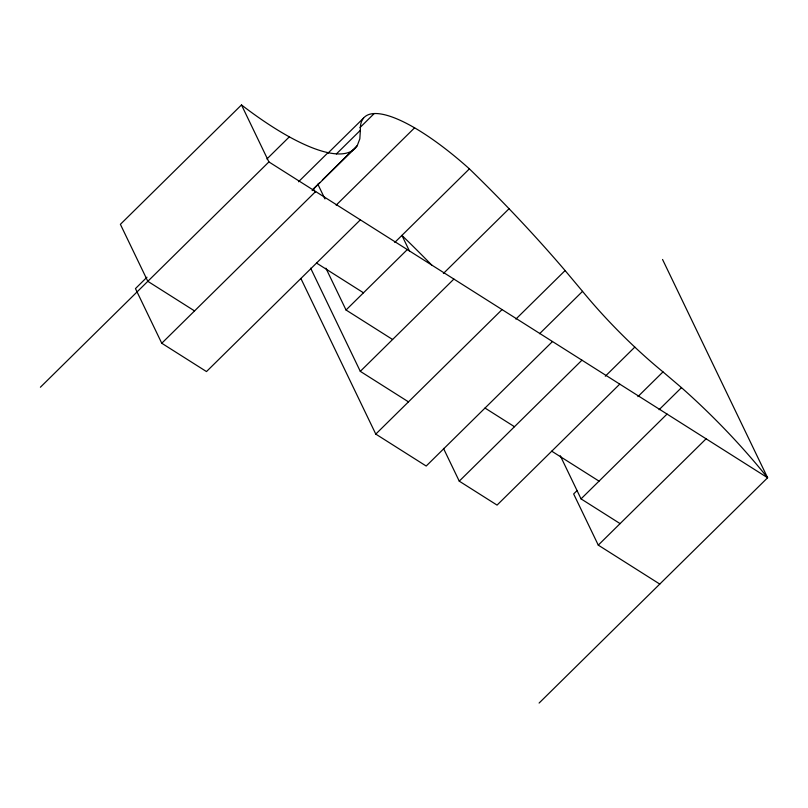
<?xml version="1.0" encoding="UTF-8"?>
<svg xmlns="http://www.w3.org/2000/svg" width="808" height="808" viewBox="0 0 808 808"><rect width="100%" height="100%" fill="white"/><g stroke="black" fill="none" stroke-linecap="round" stroke-linejoin="round"><path stroke-width="1.21" d="M539.098 703.061L767.6 477.76A213.918 60.267 45.4 0 0 681.477 387.638L662.994 371.892A172.75 48.672 45.4 0 1 582.538 291.355L565.105 270.559A428.018 120.594 45.4 0 0 469.397 168.862A140.4 39.562 45.4 0 0 360.368 130.3L359.823 138.865L357.267 145.581L322.382 179.982M357.267 145.581A197.93 55.772 45.4 0 1 241.481 104.939L120.392 224.331L147.814 281.315L194.556 310.918M146.975 277.225L135.461 288.587L161.762 343.249L206.484 371.569L360.358 219.847M266.913 158.974L289.335 136.855M40.4 387.224L268.902 161.923L241.481 104.939M298.516 181.77L328.028 152.662M327.977 153.167L363.499 118.14M360.004 127.553L374.215 113.544M336.381 153.944L360.368 130.3M312.151 190.617A197.93 55.772 45.4 0 0 313.443 188.799L319.705 182.628M312.484 190.072L352.732 150.379M161.762 343.249L315.645 191.526M336.148 205.151L414.585 127.816M394.789 242.42L469.397 168.862M392.597 339.501L346.036 310.009L407.313 249.581M443.37 273.508L509.06 208.727M408.474 401.859L360.297 371.347L453.884 279.073M552.49 341.521L426.2 466.034L375.781 434.098L502.061 309.585M515.888 319.089L565.105 270.559M539.582 333.714L582.538 291.355M619.756 384.123L497.061 505.101L459.257 481.154L581.952 360.186M605.293 376.225L634.815 347.107M637.906 396.627L662.994 371.892M577.134 490.517L573.65 493.961L598.274 545.127L659.772 584.073M659.075 409.717L681.477 387.638M620.1 523.614L581.043 498.879L667.044 414.07M598.274 545.127L706.101 438.805M268.902 161.923L767.6 477.76L662.55 259.469M316.534 263.055L363.489 292.799M485.012 408.05L514.474 426.715M551.743 451.187L599.031 481.134M560.287 455.752L581.043 498.879M409.575 251.298L401.919 235.391A428.018 120.594 45.4 0 1 431.805 265.155M317.837 184.173L324.937 198.909M443.481 448.379L459.257 481.154M313.443 188.799L315.07 192.193M325.907 268.185L346.036 310.009M310.646 268.175L360.297 371.347M300.879 278.467L375.781 434.098"/></g></svg>
